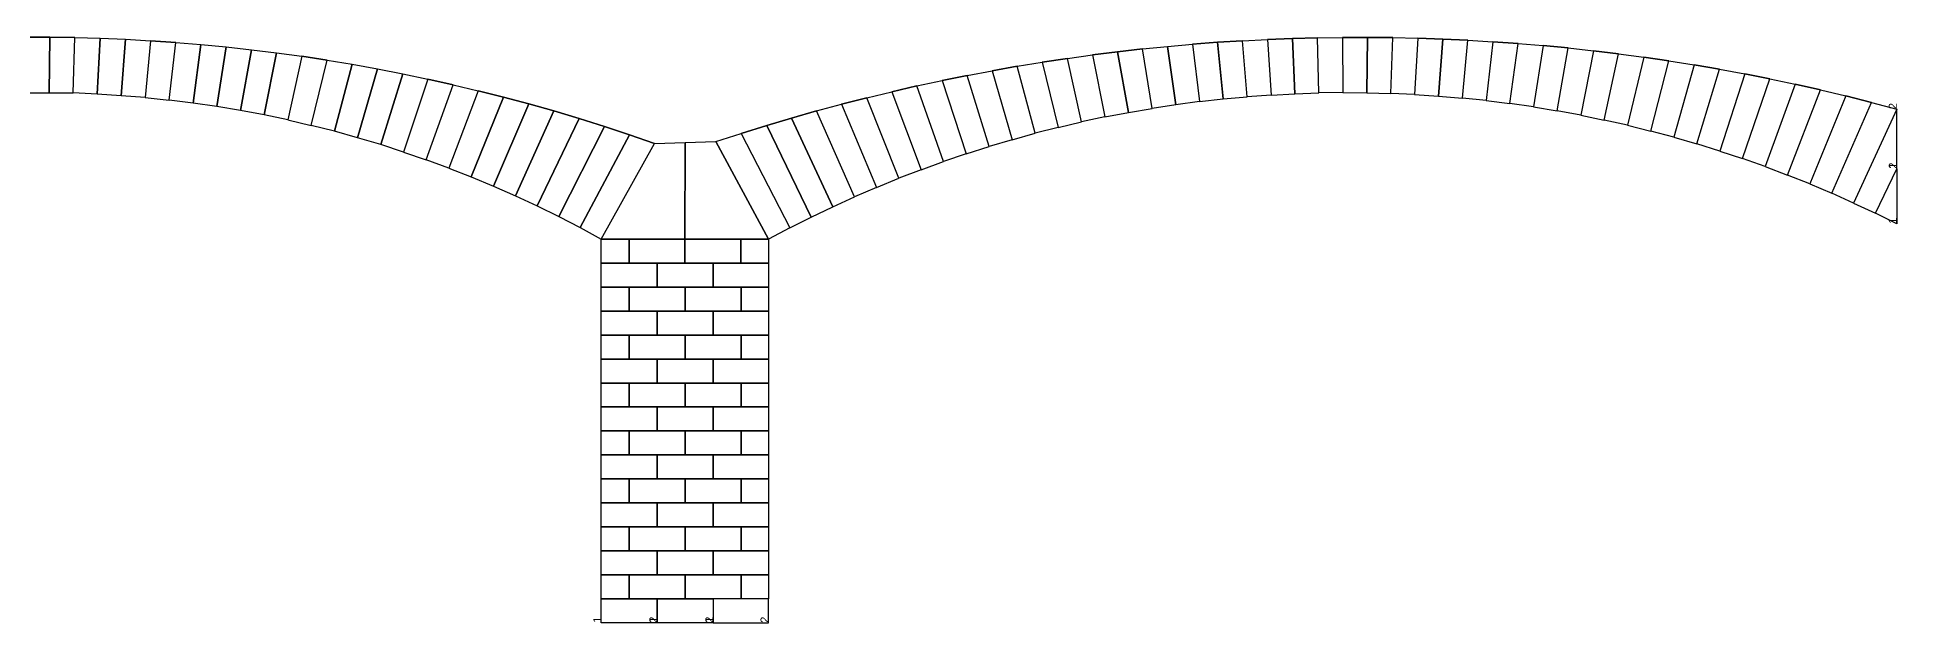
# Model space of a CAD drawing. Header units: inches. Extents: x 5.8 to 52.4, y 8.3 to 15.6.
# Drawn here: x 29.18 to 52.42, y 8.26 to 15.58 of the extents above; entities that cross this region are included whole.
import ezdxf

# ---------------------------------------------------------------- set-up
doc = ezdxf.new("R2010")
doc.units = ezdxf.units.IN
doc.header["$MEASUREMENT"] = 0
doc.layers.add('Sondages', color=30, linetype='Continuous')
doc.styles.add('ARIAL', font='arial.ttf')

# ---------------------------------------------------------------- blocks, each defined once
blk = doc.blocks.new('bot_1')
at = {"layer": 'Sondages', "color": 0, "ltscale": 0.8}
blk.add_lwpolyline([(0, 0.3), (0.7, 0.3), (0.7, 0), (0, 0)], close=True, dxfattribs=at)
at = {"layer": 'Sondages', "color": 32, "ltscale": 0.8, "true_color": 0xcd6928, "style": 'ARIAL'}
for tag, p in [('1', (0, 0)), ('2', (0.7, 0))]:
    blk.add_attdef(tag, p, '', height=0.1, rotation=90, dxfattribs=at)
blk = doc.blocks.new('bot_3')
at = {"layer": 'Sondages', "color": 32, "ltscale": 0.8, "true_color": 0xcd6928}
blk.add_lwpolyline([(0.69, 0.3), (0, 0.3), (0, 0), (0.69, 0)], close=True, dxfattribs=at)
at = {"layer": 'Sondages', "color": 32, "ltscale": 0.8, "true_color": 0xcd6928, "style": 'ARIAL'}
for tag, p in [('1', (0, 0)), ('2', (0.69, 0))]:
    blk.add_attdef(tag, p, '', height=0.1, rotation=90, dxfattribs=at)
blk = doc.blocks.new('right_2')
at = {"layer": 'Sondages', "color": 0, "ltscale": 0.8, "flags": 128}
blk.add_lwpolyline([(0, 0), (0.271, -0.127), (0.539, 0.429), (0.539, 1.174)], close=True, dxfattribs=at)
at = {"layer": 'Sondages', "color": 32, "ltscale": 0.8, "true_color": 0xcd6928, "style": 'ARIAL'}
for tag, p in [('2', (0.539, 1.174)), ('1', (0.539, 0.429))]:
    blk.add_attdef(tag, p, '', height=0.1, rotation=90, dxfattribs=at)
blk = doc.blocks.new('right_1')
at = {"layer": 'Sondages', "color": 0, "ltscale": 0.8, "flags": 128}
blk.add_lwpolyline([(0.268, 0.556), (0.268, -0.133), (0, 0)], close=True, dxfattribs=at)
at = {"layer": 'Sondages', "color": 32, "ltscale": 0.8, "true_color": 0xcd6928, "style": 'ARIAL'}
for tag, p in [('2', (0.268, 0.556)), ('1', (0.268, -0.133))]:
    blk.add_attdef(tag, p, '', height=0.1, rotation=90, dxfattribs=at)

msp = doc.modelspace()

# ---------------------------------------------------------------- linework, layer by layer
at = {"color": 2}
for p, q in [((29.019, 15.583), (29.334, 15.583)), ((29.334, 15.583), (29.649, 15.579)), ((29.649, 15.579), (29.964, 15.57)), ((44.866, 15.567), (45.179, 15.576)), ((45.179, 15.576), (45.492, 15.58)), ((45.492, 15.58), (45.805, 15.581)), ((45.805, 15.581), (46.118, 15.578)), ((46.118, 15.578), (46.431, 15.571)), ((29.964, 15.57), (30.279, 15.557)), ((30.279, 15.557), (30.594, 15.539)), ((30.594, 15.539), (30.909, 15.518)), ((30.909, 15.518), (31.224, 15.492)), ((31.224, 15.492), (31.539, 15.461)), ((31.539, 15.461), (31.854, 15.427)), ((31.854, 15.427), (32.169, 15.388)), ((32.169, 15.388), (32.484, 15.344)), ((32.484, 15.344), (32.799, 15.296)), ((42.052, 15.317), (42.365, 15.361)), ((42.365, 15.361), (42.678, 15.4)), ((42.678, 15.4), (42.99, 15.436)), ((42.99, 15.436), (43.303, 15.467)), ((43.303, 15.467), (43.616, 15.495)), ((43.616, 15.495), (43.928, 15.519)), ((43.928, 15.519), (44.241, 15.539)), ((44.241, 15.539), (44.554, 15.555)), ((44.554, 15.555), (44.866, 15.567)), ((46.431, 15.571), (46.744, 15.56)), ((46.744, 15.56), (47.058, 15.546)), ((47.058, 15.546), (47.371, 15.527)), ((47.371, 15.527), (47.685, 15.505)), ((47.685, 15.505), (47.999, 15.478)), ((47.999, 15.478), (48.313, 15.448)), ((48.313, 15.448), (48.627, 15.414)), ((48.627, 15.414), (48.941, 15.376)), ((48.941, 15.376), (49.256, 15.334)), ((32.799, 15.296), (33.114, 15.244)), ((33.114, 15.244), (33.429, 15.187)), ((33.429, 15.187), (33.745, 15.126)), ((33.745, 15.126), (34.06, 15.06)), ((40.799, 15.104), (41.113, 15.163)), ((41.113, 15.163), (41.426, 15.219)), ((41.426, 15.219), (41.739, 15.27)), ((41.739, 15.27), (42.052, 15.317)), ((49.256, 15.334), (49.571, 15.287)), ((49.571, 15.287), (49.886, 15.237)), ((49.886, 15.237), (50.202, 15.183)), ((50.202, 15.183), (50.517, 15.124)), ((50.517, 15.124), (50.833, 15.061)), ((34.06, 15.06), (34.375, 14.989)), ((34.375, 14.989), (34.69, 14.914)), ((34.69, 14.914), (35.005, 14.834)), ((39.545, 14.825), (39.859, 14.901)), ((39.859, 14.901), (40.172, 14.973)), ((40.172, 14.973), (40.486, 15.04)), ((40.486, 15.04), (40.799, 15.104)), ((50.833, 15.061), (51.15, 14.994)), ((51.15, 14.994), (51.466, 14.923)), ((51.466, 14.923), (51.783, 14.848)), ((35.005, 14.834), (35.32, 14.75)), ((35.32, 14.75), (35.635, 14.66)), ((35.635, 14.66), (35.95, 14.566)), ((38.603, 14.571), (38.917, 14.66)), ((38.917, 14.66), (39.231, 14.744)), ((39.231, 14.744), (39.545, 14.825)), ((51.783, 14.848), (52.1, 14.768)), ((52.1, 14.768), (52.418, 14.683)), ((35.95, 14.566), (36.265, 14.467)), ((36.265, 14.467), (36.58, 14.363)), ((37.974, 14.379), (38.294, 14.479)), ((38.294, 14.479), (38.603, 14.571)), ((36.58, 14.363), (36.894, 14.254)), ((36.894, 14.254), (37.277, 14.266)), ((37.277, 14.266), (37.659, 14.277)), ((37.659, 14.277), (37.974, 14.379))]:
    msp.add_line(p, q, dxfattribs=at)
at = {"layer": 'Sondages', "color": 0, "ltscale": 0.8, "flags": 128}
for points in [[(29.027, 14.888), (29.327, 14.889), (29.334, 15.583), (29.019, 15.583)], [(29.327, 14.889), (29.628, 14.889), (29.649, 15.579), (29.334, 15.583)], [(29.649, 15.579), (29.964, 15.57), (29.928, 14.87), (29.628, 14.889)], [(44.896, 14.876), (45.195, 14.886), (45.179, 15.576), (44.866, 15.567)], [(45.179, 15.576), (45.492, 15.58), (45.495, 14.89), (45.195, 14.886)], [(45.495, 14.89), (45.794, 14.888), (45.805, 15.581), (45.492, 15.58)], [(45.794, 14.888), (46.093, 14.88), (46.118, 15.578), (45.805, 15.581)], [(46.118, 15.578), (46.431, 15.571), (46.392, 14.867), (46.093, 14.88)], [(29.964, 15.57), (30.279, 15.557), (30.228, 14.851), (29.928, 14.87)], [(30.279, 15.557), (30.594, 15.539), (30.527, 14.827), (30.228, 14.851)], [(30.527, 14.827), (30.826, 14.796), (30.909, 15.518), (30.594, 15.539)], [(30.909, 15.518), (31.224, 15.492), (31.125, 14.758), (30.826, 14.796)], [(31.224, 15.492), (31.539, 15.461), (31.422, 14.715), (31.125, 14.758)], [(31.539, 15.461), (31.854, 15.427), (31.718, 14.665), (31.422, 14.715)], [(31.854, 15.427), (32.169, 15.388), (32.014, 14.61), (31.718, 14.665)], [(32.169, 15.388), (32.484, 15.344), (32.308, 14.548), (32.014, 14.61)], [(32.308, 14.548), (32.601, 14.48), (32.799, 15.296), (32.484, 15.344)], [(42.052, 15.317), (42.365, 15.361), (42.522, 14.585), (42.23, 14.523)], [(42.522, 14.585), (42.816, 14.642), (42.678, 15.4), (42.365, 15.361)], [(42.816, 14.642), (43.111, 14.693), (42.99, 15.436), (42.678, 15.4)], [(42.99, 15.436), (43.303, 15.467), (43.407, 14.738), (43.111, 14.693)], [(43.303, 15.467), (43.616, 15.495), (43.704, 14.778), (43.407, 14.738)], [(43.704, 14.778), (44.001, 14.811), (43.928, 15.519), (43.616, 15.495)], [(44.001, 14.811), (44.299, 14.839), (44.241, 15.539), (43.928, 15.519)], [(44.241, 15.539), (44.554, 15.555), (44.597, 14.86), (44.299, 14.839)], [(44.597, 14.86), (44.896, 14.876), (44.866, 15.567), (44.554, 15.555)], [(46.392, 14.867), (46.691, 14.847), (46.744, 15.56), (46.431, 15.571)], [(46.691, 14.847), (46.989, 14.822), (47.058, 15.546), (46.744, 15.56)], [(47.058, 15.546), (47.371, 15.527), (47.286, 14.791), (46.989, 14.822)], [(47.286, 14.791), (47.583, 14.753), (47.685, 15.505), (47.371, 15.527)], [(47.685, 15.505), (47.999, 15.478), (47.879, 14.71), (47.583, 14.753)], [(47.879, 14.71), (48.175, 14.662), (48.313, 15.448), (47.999, 15.478)], [(48.313, 15.448), (48.627, 15.414), (48.469, 14.607), (48.175, 14.662)], [(48.469, 14.607), (48.762, 14.547), (48.941, 15.376), (48.627, 15.414)], [(48.941, 15.376), (49.256, 15.334), (49.054, 14.481), (48.762, 14.547)], [(32.799, 15.296), (33.114, 15.244), (32.892, 14.406), (32.601, 14.48)], [(33.114, 15.244), (33.429, 15.187), (33.182, 14.326), (32.892, 14.406)], [(33.429, 15.187), (33.745, 15.126), (33.47, 14.239), (33.182, 14.326)], [(33.745, 15.126), (34.06, 15.06), (33.756, 14.147), (33.47, 14.239)], [(40.799, 15.104), (41.113, 15.163), (41.36, 14.301), (41.073, 14.216)], [(41.36, 14.301), (41.648, 14.381), (41.426, 15.219), (41.113, 15.163)], [(41.426, 15.219), (41.739, 15.27), (41.938, 14.455), (41.648, 14.381)], [(41.938, 14.455), (42.23, 14.523), (42.052, 15.317), (41.739, 15.27)], [(49.054, 14.481), (49.344, 14.409), (49.571, 15.287), (49.256, 15.334)], [(49.571, 15.287), (49.886, 15.237), (49.633, 14.331), (49.344, 14.409)], [(49.633, 14.331), (49.921, 14.248), (50.202, 15.183), (49.886, 15.237)], [(50.202, 15.183), (50.517, 15.124), (50.207, 14.159), (49.921, 14.248)], [(50.207, 14.159), (50.49, 14.064), (50.833, 15.061), (50.517, 15.124)], [(33.756, 14.147), (34.04, 14.05), (34.375, 14.989), (34.06, 15.06)], [(34.375, 14.989), (34.69, 14.914), (34.322, 13.946), (34.04, 14.05)], [(34.322, 13.946), (34.602, 13.836), (35.005, 14.834), (34.69, 14.914)], [(39.545, 14.825), (39.859, 14.901), (40.223, 13.926), (39.944, 13.818)], [(40.223, 13.926), (40.505, 14.028), (40.172, 14.973), (39.859, 14.901)], [(40.172, 14.973), (40.486, 15.04), (40.788, 14.125), (40.505, 14.028)], [(40.788, 14.125), (41.073, 14.216), (40.799, 15.104), (40.486, 15.04)], [(50.833, 15.061), (51.15, 14.994), (50.772, 13.964), (50.49, 14.064)], [(50.772, 13.964), (51.052, 13.859), (51.466, 14.923), (51.15, 14.994)], [(51.466, 14.923), (51.783, 14.848), (51.33, 13.748), (51.052, 13.859)], [(34.602, 13.836), (34.879, 13.721), (35.32, 14.75), (35.005, 14.834)], [(34.879, 13.721), (35.154, 13.599), (35.635, 14.66), (35.32, 14.75)], [(35.154, 13.599), (35.427, 13.472), (35.95, 14.566), (35.635, 14.66)], [(39.12, 13.463), (39.392, 13.587), (38.917, 14.66), (38.603, 14.571)], [(38.917, 14.66), (39.231, 14.744), (39.667, 13.705), (39.392, 13.587)], [(39.667, 13.705), (39.944, 13.818), (39.545, 14.825), (39.231, 14.744)], [(51.33, 13.748), (51.606, 13.631), (52.1, 14.768), (51.783, 14.848)], [(52.1, 14.768), (52.418, 14.683), (51.879, 13.509), (51.606, 13.631)], [(35.427, 13.472), (35.697, 13.34), (36.265, 14.467), (35.95, 14.566)], [(38.583, 13.199), (38.85, 13.333), (38.294, 14.479), (37.974, 14.379)], [(38.85, 13.333), (39.12, 13.463), (38.603, 14.571), (38.294, 14.479)], [(36.58, 14.363), (35.963, 13.202), (36.227, 13.058), (36.894, 14.254)], [(37.277, 14.266), (37.659, 14.277), (38.318, 13.059), (37.273, 13.059)], [(37.659, 14.277), (37.974, 14.379), (38.583, 13.199), (38.318, 13.059)]]:
    msp.add_lwpolyline(points, close=True, dxfattribs=at)
msp.add_lwpolyline([(35.697, 13.34), (35.963, 13.202), (36.58, 14.363), (36.265, 14.467), (35.697, 13.34)], dxfattribs=at)
at = {"layer": 'Sondages', "color": 0, "ltscale": 0.8}
for points in [[(36.894, 14.254), (37.277, 14.266), (37.273, 13.059), (36.227, 13.058), (36.894, 14.254)], [(36.227, 13.058), (36.577, 13.058), (36.577, 12.758), (36.227, 12.758), (36.227, 13.058)]]:
    msp.add_lwpolyline(points, dxfattribs=at)
for points in [[(36.577, 13.058), (37.273, 13.059), (37.273, 12.758), (36.577, 12.758)], [(37.273, 13.059), (37.973, 13.059), (37.973, 12.758), (37.273, 12.758)], [(37.973, 13.059), (38.318, 13.059), (38.318, 12.758), (37.973, 12.758)], [(36.227, 12.758), (36.927, 12.758), (36.927, 12.458), (36.227, 12.458)], [(36.927, 12.758), (37.627, 12.758), (37.627, 12.458), (36.927, 12.458)], [(37.627, 12.758), (38.318, 12.758), (38.318, 12.458), (37.627, 12.458)], [(36.227, 12.458), (36.577, 12.458), (36.577, 12.158), (36.227, 12.158)], [(36.577, 12.458), (37.277, 12.458), (37.277, 12.158), (36.577, 12.158)], [(37.277, 12.458), (37.977, 12.458), (37.977, 12.158), (37.277, 12.158)], [(37.977, 12.458), (38.318, 12.458), (38.318, 12.158), (37.977, 12.158)], [(36.227, 12.158), (36.927, 12.158), (36.927, 11.858), (36.227, 11.858)], [(36.927, 12.158), (37.627, 12.158), (37.627, 11.858), (36.927, 11.858)], [(37.627, 12.158), (38.318, 12.158), (38.318, 11.858), (37.627, 11.858)], [(36.227, 11.858), (36.577, 11.858), (36.577, 11.558), (36.227, 11.558)], [(36.577, 11.858), (37.277, 11.858), (37.277, 11.558), (36.577, 11.558)], [(37.277, 11.858), (37.977, 11.858), (37.977, 11.558), (37.277, 11.558)], [(37.977, 11.858), (38.318, 11.858), (38.318, 11.558), (37.977, 11.558)], [(36.227, 11.558), (36.927, 11.558), (36.927, 11.258), (36.227, 11.258)], [(36.927, 11.558), (37.627, 11.558), (37.627, 11.258), (36.927, 11.258)], [(37.627, 11.558), (38.318, 11.558), (38.318, 11.258), (37.627, 11.258)], [(36.227, 11.258), (36.577, 11.258), (36.577, 10.958), (36.227, 10.958)], [(36.577, 11.258), (37.277, 11.258), (37.277, 10.958), (36.577, 10.958)], [(37.277, 11.258), (37.977, 11.258), (37.977, 10.958), (37.277, 10.958)], [(37.977, 11.258), (38.318, 11.258), (38.318, 10.958), (37.977, 10.958)], [(36.227, 10.958), (36.927, 10.958), (36.927, 10.658), (36.227, 10.658)], [(36.927, 10.958), (37.627, 10.958), (37.627, 10.658), (36.927, 10.658)], [(37.627, 10.958), (38.318, 10.958), (38.318, 10.658), (37.627, 10.658)], [(36.227, 10.658), (36.577, 10.658), (36.577, 10.358), (36.227, 10.358)], [(36.577, 10.658), (37.277, 10.658), (37.277, 10.358), (36.577, 10.358)], [(37.277, 10.658), (37.977, 10.658), (37.977, 10.358), (37.277, 10.358)], [(37.977, 10.658), (38.318, 10.658), (38.318, 10.358), (37.977, 10.358)], [(36.227, 10.358), (36.927, 10.358), (36.927, 10.058), (36.227, 10.058)], [(36.927, 10.358), (37.627, 10.358), (37.627, 10.058), (36.927, 10.058)], [(37.627, 10.358), (38.318, 10.358), (38.318, 10.058), (37.627, 10.058)], [(36.227, 10.058), (36.577, 10.058), (36.577, 9.758), (36.227, 9.758)], [(36.577, 10.058), (37.277, 10.058), (37.277, 9.758), (36.577, 9.758)], [(37.277, 10.058), (37.977, 10.058), (37.977, 9.758), (37.277, 9.758)], [(37.977, 10.058), (38.318, 10.058), (38.318, 9.758), (37.977, 9.758)], [(36.227, 9.758), (36.927, 9.758), (36.927, 9.458), (36.227, 9.458)], [(36.927, 9.758), (37.627, 9.758), (37.627, 9.458), (36.927, 9.458)], [(37.627, 9.758), (38.318, 9.758), (38.318, 9.458), (37.627, 9.458)], [(36.227, 9.458), (36.577, 9.458), (36.577, 9.158), (36.227, 9.158)], [(36.577, 9.458), (37.277, 9.458), (37.277, 9.158), (36.577, 9.158)], [(37.277, 9.458), (37.977, 9.458), (37.977, 9.158), (37.277, 9.158)], [(37.977, 9.458), (38.318, 9.458), (38.318, 9.158), (37.977, 9.158)], [(36.227, 9.158), (36.927, 9.158), (36.927, 8.858), (36.227, 8.858)], [(36.927, 9.158), (37.627, 9.158), (37.627, 8.858), (36.927, 8.858)], [(37.627, 9.158), (38.318, 9.158), (38.318, 8.858), (37.627, 8.858)], [(36.227, 8.858), (36.577, 8.858), (36.577, 8.558), (36.227, 8.558)], [(36.577, 8.858), (37.277, 8.858), (37.277, 8.558), (36.577, 8.558)], [(37.277, 8.858), (37.977, 8.858), (37.977, 8.558), (37.277, 8.558)], [(37.977, 8.858), (38.318, 8.858), (38.318, 8.558), (37.977, 8.558)]]:
    msp.add_lwpolyline(points, close=True, dxfattribs=at)

# ---------------------------------------------------------------- block references
at = {"layer": 'Sondages', "color": 32, "ltscale": 0.8, "true_color": 0xcd6928}
for name, p in [('right_2', (51.879, 13.509)), ('right_1', (52.15, 13.382)), ('bot_1', (36.227, 8.258)), ('bot_1', (36.927, 8.258)), ('bot_3', (37.627, 8.258))]:
    msp.add_blockref(name, p, dxfattribs=at).add_auto_attribs({'1': '1', '2': '2'})

doc.saveas('drawing.dxf')
